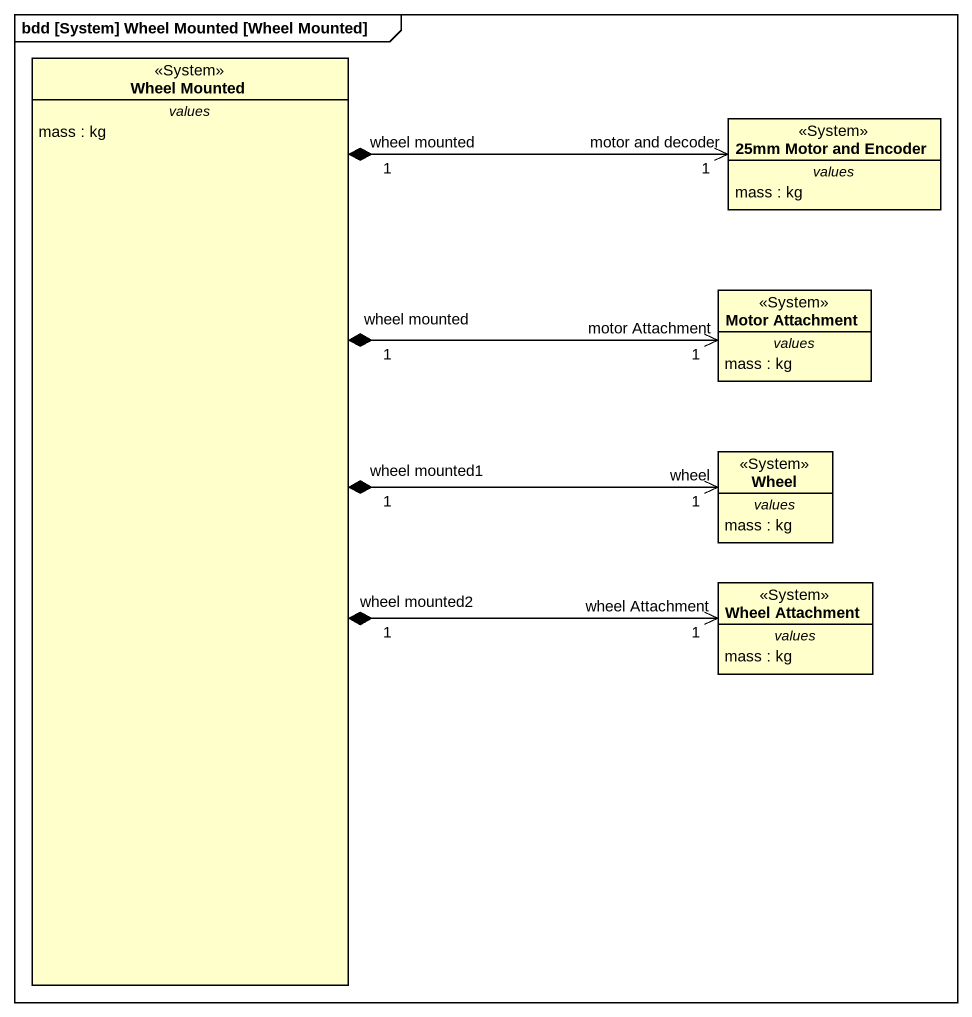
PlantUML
@startuml
mainframe bdd [System] Wheel Mounted [Wheel Mounted]
hide circle
hide empty members
class "Wheel Mounted" as Wheel_Mounted <<System>> {
  -- values --
  mass : kg
}
class "25mm Motor and Encoder" as c25mm_Motor_and_Encoder <<System>> {
  -- values --
  mass : kg
}
class "Motor Attachment" as Motor_Attachment <<System>> {
  -- values --
  mass : kg
}
class Wheel <<System>> {
  -- values --
  mass : kg
}
class "Wheel Attachment" as Wheel_Attachment <<System>> {
  -- values --
  mass : kg
}
Wheel_Mounted "wheel mounted\n1" *-right-> "motor and decoder\n1" c25mm_Motor_and_Encoder
Wheel_Mounted "1" *-right-> "motor Attachment\n1" Motor_Attachment : wheel mounted
Wheel_Mounted "1" *-right-> "wheel\n1" Wheel : wheel mounted1
Wheel_Mounted "1" *-right-> "wheel Attachment\n1" Wheel_Attachment : wheel mounted2
@enduml
